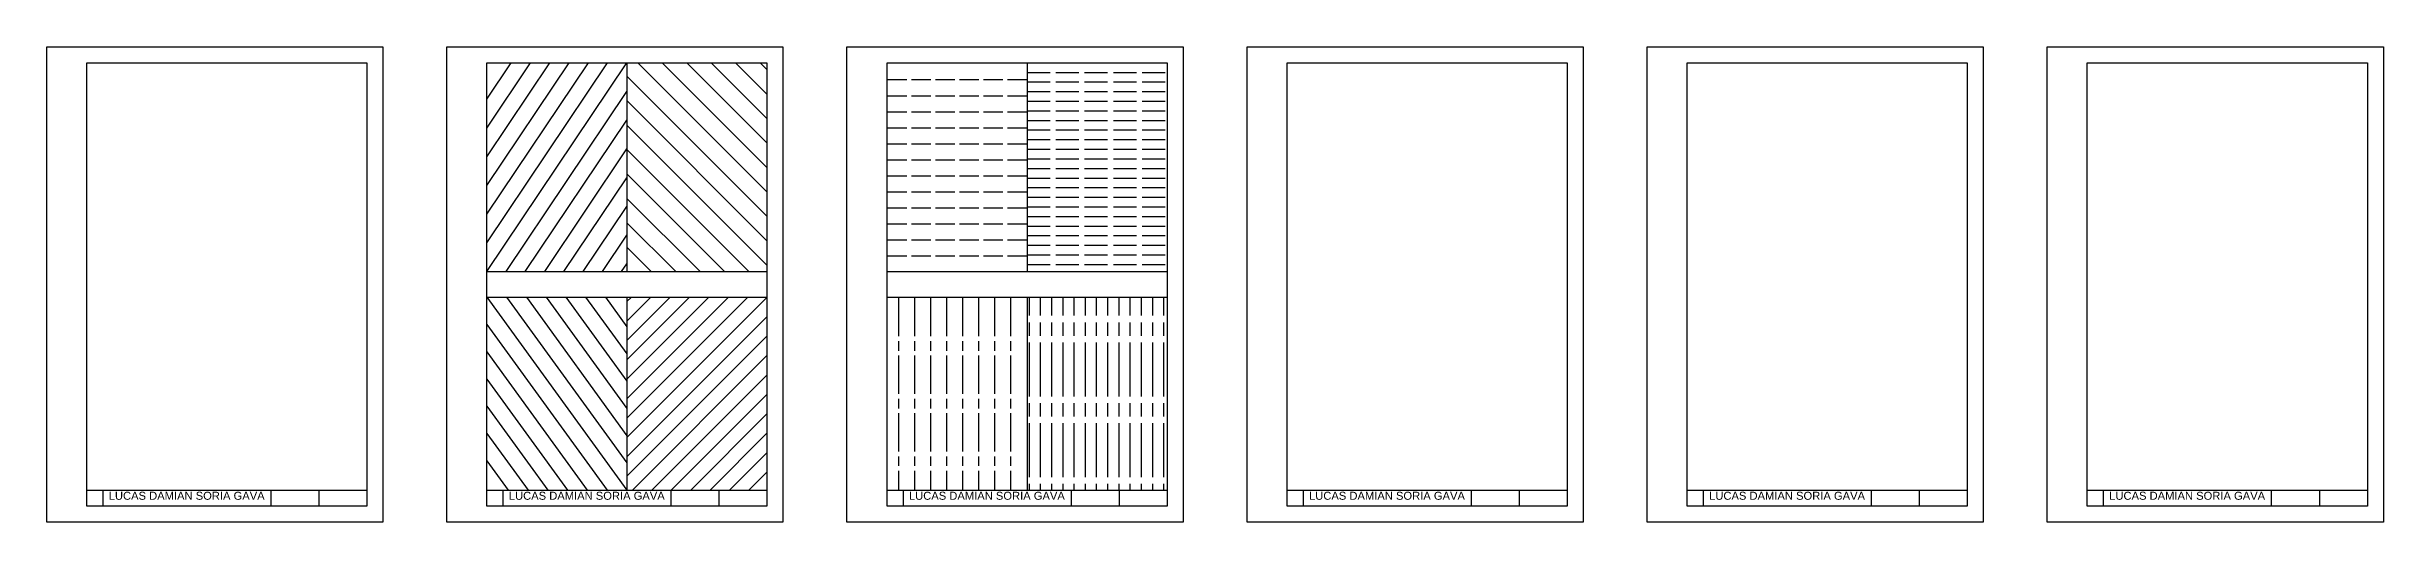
# Model space of a CAD drawing. Header units: millimetres. Extents: x 387 to 3597, y 224 to 521.
# Drawn here: x 387 to 1847, y 224 to 521 of the extents above; entities that cross this region are included whole.
import ezdxf

# ---------------------------------------------------------------- set-up
doc = ezdxf.new("R2010")
doc.units = ezdxf.units.MM
doc.linetypes.add('ACAD_ISO02W100', pattern=[15, 12, -3])
doc.linetypes.add('ACAD_ISO08W100', pattern=[36, 24, -3, 6, -3])
doc.styles.get("Standard").update_dxf_attribs({"font": 'arial.ttf'})

msp = doc.modelspace()

# ---------------------------------------------------------------- hatches: boundary and pattern name
h = msp.add_hatch()
h.set_pattern_fill('ANSI31', color=256, scale=3.4, angle=90)
h.paths.add_polyline_path([(837, 510.8), (749.5, 510.8), (749.5, 380.3), (837, 380.3)])
at = {"linetype": 'ACAD_ISO02W100'}
h = msp.add_hatch(dxfattribs=at)
h.set_pattern_fill('ACAD_ISO02W100', color=3, scale=1.2, style=2)
h.set_pattern_definition([(0, (999.4505, 510.7587), (0, 6), [14.4, -3.6])])
h.paths.add_polyline_path([(1087, 510.8), (999.5, 510.8), (999.5, 380.3), (1087, 380.3)])
h = msp.add_hatch()
h.set_pattern_fill('ANSI31', color=1, scale=2.7)
h.paths.add_polyline_path([(837, 364.3), (749.5, 364.3), (749.5, 243.8), (837, 243.8)])
at = {"linetype": 'ACAD_ISO02W100', "ltscale": 0.4}
h = msp.add_hatch(dxfattribs=at)
h.set_pattern_fill('ACAD_ISO08W100', color=6, scale=1.4, angle=90)
h.paths.add_polyline_path([(1087, 364.3), (999.5, 364.3), (999.5, 243.8), (1087, 243.8)])
h = msp.add_hatch()
h.set_pattern_fill('ANSI31', color=256)
h.paths.add_polyline_path([(674, 233.8), (773.9, 233.8), (773.9, 244.1), (674, 244.1)], flags=9)

# ---------------------------------------------------------------- linework, layer by layer
for p, q in [((662, 380.3), (749.5, 510.8)), ((662, 398.2), (737.4, 510.8)), ((662, 416.2), (725.4, 510.8)), ((662, 434.1), (713.3, 510.8)), ((662, 452.1), (701.3, 510.8)), ((662, 470), (689.3, 510.8)), ((662, 488), (677.2, 510.8)), ((674, 380.3), (749.5, 492.8)), ((674, 380.3), (749.5, 492.8)), ((686, 380.3), (749.5, 474.8)), ((698.1, 380.3), (749.5, 456.9)), ((710.1, 380.3), (749.5, 438.9)), ((722.1, 380.3), (749.5, 421)), ((734.2, 380.3), (749.5, 403)), ((662, 380.3), (837, 380.3)), ((746.2, 380.3), (749.5, 385.1)), ((912, 380.3), (1087, 380.3)), ((662, 364.3), (837, 364.3)), ((912, 364.3), (1087, 364.3)), ((412, 243.8), (587, 243.8)), ((422, 243.8), (422, 233.8)), ((527, 243.8), (527, 233.8)), ((557, 243.8), (557, 233.8)), ((662, 243.8), (837, 243.8)), ((672, 243.8), (672, 233.8)), ((777, 243.8), (777, 233.8)), ((807, 243.8), (807, 233.8)), ((912, 243.8), (1087, 243.8)), ((922, 243.8), (922, 233.8)), ((1027, 243.8), (1027, 233.8)), ((1057, 243.8), (1057, 233.8)), ((1162, 243.8), (1337, 243.8)), ((1172, 243.8), (1172, 233.8)), ((1277, 243.8), (1277, 233.8)), ((1307, 243.8), (1307, 233.8)), ((1412, 243.8), (1587, 243.8)), ((1422, 243.8), (1422, 233.8)), ((1527, 243.8), (1527, 233.8)), ((1557, 243.8), (1557, 233.8)), ((1662, 243.8), (1837, 243.8)), ((1672, 243.8), (1672, 233.8)), ((1777, 243.8), (1777, 233.8)), ((1807, 243.8), (1807, 233.8))]:
    msp.add_line(p, q)
at = {"color": 3, "linetype": 'ACAD_ISO02W100'}
for p, q in [((912.3, 500.2), (999.6, 500.2)), ((912.3, 490.2), (999.6, 490.2)), ((912.3, 480.2), (999.6, 480.2)), ((912.3, 470.2), (999.6, 470.2)), ((912.3, 460.2), (999.6, 460.2)), ((912.3, 450.2), (999.6, 450.2)), ((912.3, 440.2), (999.6, 440.2)), ((912.3, 430.2), (999.6, 430.2)), ((912.3, 420.2), (999.6, 420.2)), ((912.3, 410.2), (999.6, 410.2)), ((912.3, 400.2), (999.6, 400.2)), ((912.3, 390.2), (999.6, 390.2))]:
    msp.add_line(p, q, dxfattribs=at)
at = {"color": 1}
for p, q in [((662, 364.3), (749.5, 243.8)), ((674.3, 364.3), (749.5, 260.8)), ((686.7, 364.3), (749.5, 277.8)), ((699, 364.3), (749.5, 294.8)), ((711.4, 364.3), (749.5, 311.8)), ((723.7, 364.3), (749.5, 328.9)), ((736.1, 364.3), (749.5, 345.9)), ((662, 347.2), (737.1, 243.8)), ((662, 330.2), (724.7, 243.8)), ((662, 313.2), (712.4, 243.8)), ((662, 296.2), (700, 243.8)), ((662, 279.2), (687.7, 243.8)), ((662, 262.1), (675.3, 243.8))]:
    msp.add_line(p, q, dxfattribs=at)
at = {"color": 6, "linetype": 'ACAD_ISO08W100'}
for p, q in [((919.2, 363.9), (919.2, 243.4)), ((929.2, 363.9), (929.2, 243.4)), ((939.2, 363.9), (939.2, 243.4)), ((949.2, 363.9), (949.2, 243.4)), ((959.2, 363.9), (959.2, 243.4)), ((969.2, 363.9), (969.2, 243.4)), ((979.2, 363.9), (979.2, 243.4)), ((989.2, 363.9), (989.2, 243.4))]:
    msp.add_line(p, q, dxfattribs=at)
for points in [[(387, 520.8), (597, 520.8), (597, 223.8), (387, 223.8)], [(637, 520.8), (847, 520.8), (847, 223.8), (637, 223.8)], [(887, 520.8), (1097, 520.8), (1097, 223.8), (887, 223.8)], [(1137, 520.8), (1347, 520.8), (1347, 223.8), (1137, 223.8)], [(1387, 520.8), (1597, 520.8), (1597, 223.8), (1387, 223.8)], [(1637, 520.8), (1847, 520.8), (1847, 223.8), (1637, 223.8)], [(412, 510.8), (587, 510.8), (587, 233.8), (412, 233.8)], [(662, 510.8), (837, 510.8), (837, 233.8), (662, 233.8)], [(912, 510.8), (1087, 510.8), (1087, 233.8), (912, 233.8)], [(1162, 510.8), (1337, 510.8), (1337, 233.8), (1162, 233.8)], [(1412, 510.8), (1587, 510.8), (1587, 233.8), (1412, 233.8)], [(1662, 510.8), (1837, 510.8), (1837, 233.8), (1662, 233.8)]]:
    msp.add_lwpolyline(points, close=True)
for points in [[(749.5, 510.8), (749.5, 380.3)], [(999.5, 510.8), (999.5, 380.3)], [(749.5, 364.3), (749.5, 243.8)], [(999.5, 364.3), (999.5, 243.8)]]:
    msp.add_lwpolyline(points)

# ---------------------------------------------------------------- texts
at = {"char_height": 5, "attachment_point": 1}
for insert in [(425.7, 242.8), (675.7, 242.8), (925.7, 242.8), (1175.7, 242.8), (1425.7, 242.8), (1675.7, 242.8)]:
    msp.add_mtext_dynamic_manual_height_columns('LUCAS DAMIÁN SORIA GAVA', width=105, gutter_width=12.5, heights=[0], dxfattribs=dict(at, insert=insert))

doc.saveas('drawing.dxf')
